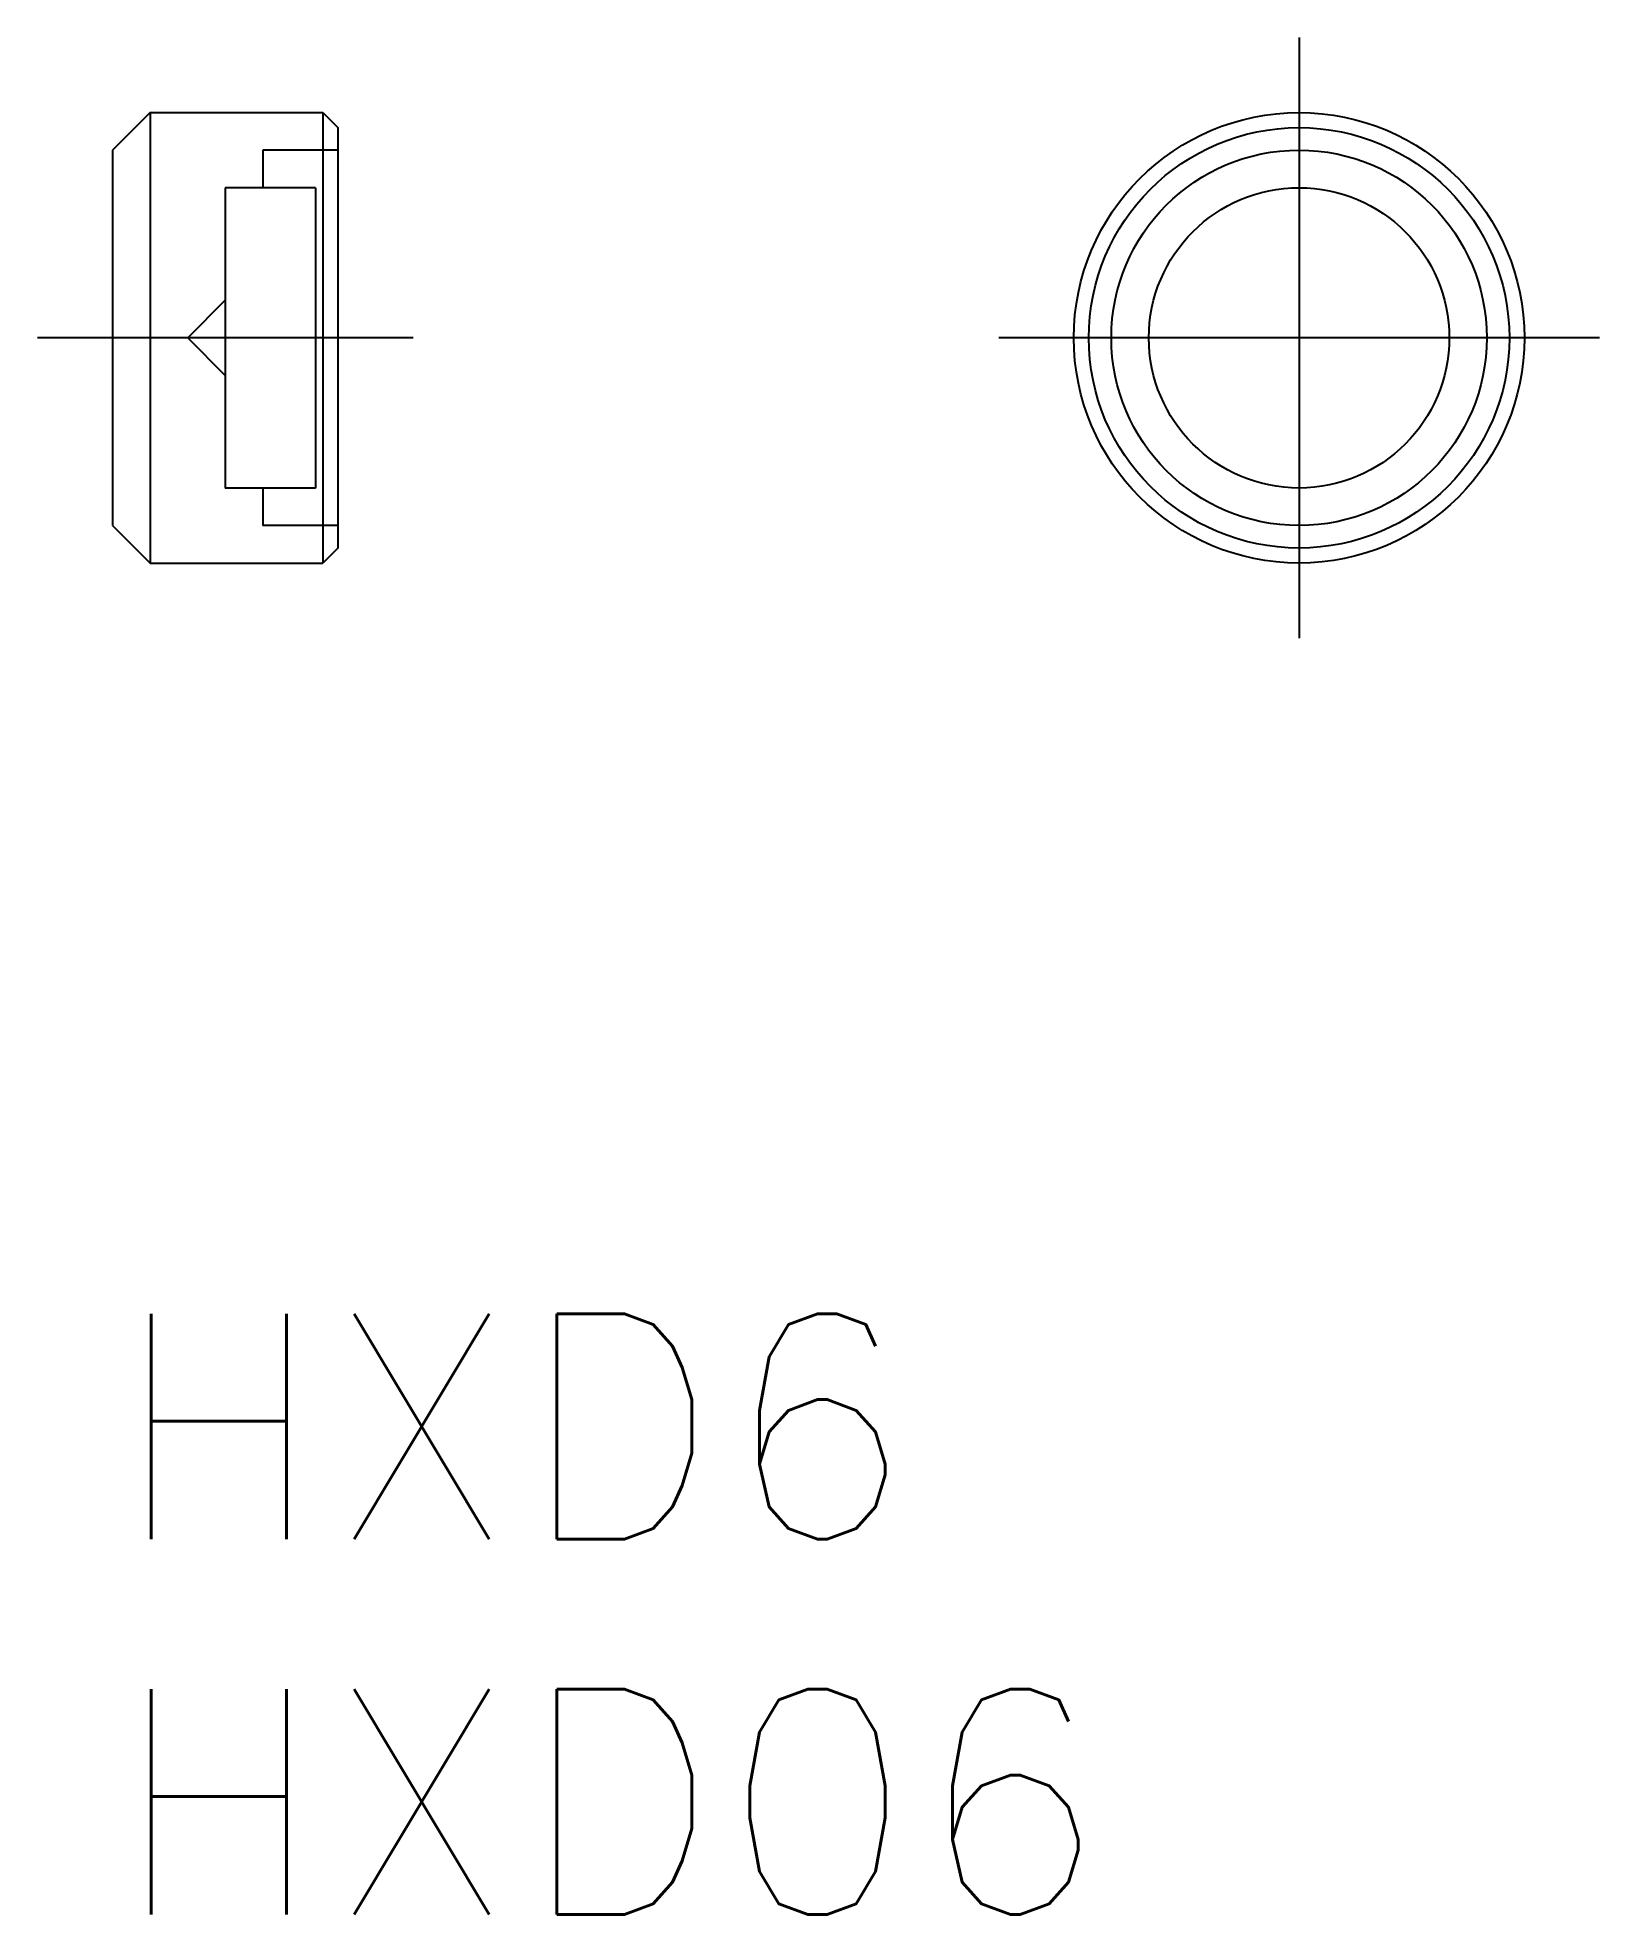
# Model space of a CAD drawing. Extents: x -1 to 19.8, y -8 to 17.
import ezdxf

# ---------------------------------------------------------------- set-up
doc = ezdxf.new("R2010")
doc.units = 0
doc.header["$LTSCALE"] = 0.5
doc.linetypes.add('CENTER', pattern=[50.8, 31.75, -6.35, 6.35, -6.35])
doc.linetypes.add('DASHED', pattern=[19.05, 12.7, -6.35])
for name, color, linetype in [('MSM_CENTER', 1, 'CENTER'), ('MSM_CONTINUOUS', 7, 'CONTINUOUS'), ('MSM_DASHED', 4, 'DASHED'), ('MSM_PART_NUMBER', 7, 'CONTINUOUS')]:
    doc.layers.add(name, color=color, linetype=linetype)
doc.styles.get("Standard").update_dxf_attribs({"font": 'txt.shx', "height": 1, "bigfont": 'bigfont.shx'})

# ---------------------------------------------------------------- blocks, each defined once
blk = doc.blocks.new('*U2')
at = {"layer": 'MSM_PART_NUMBER'}
blk.add_text('HXD6', height=3, dxfattribs=at).set_placement((0, -3))
blk = doc.blocks.new('*U3')
at = {"layer": 'MSM_PART_NUMBER'}
blk.add_text('HXD06', height=3, dxfattribs=at).set_placement((0, -8))

msp = doc.modelspace()

# ---------------------------------------------------------------- linework, layer by layer
at = {"layer": 'MSM_CENTER'}
for p, q in [((15.799, 17), (15.799, 9)), ((4, 13), (-1, 13)), ((19.799, 13), (11.799, 13))]:
    msp.add_line(p, q, dxfattribs=at)
at = {"layer": 'MSM_CONTINUOUS'}
for p, q in [((0.5, 16), (0, 15.5)), ((0.5, 16), (2.8, 16)), ((0.5, 16), (0.5, 10)), ((2.8, 16), (3, 15.8)), ((2.8, 16), (2.8, 10)), ((3, 15.8), (3, 10.2)), ((0, 15.5), (0, 10.5)), ((0, 10.5), (0.5, 10)), ((0.5, 10), (2.8, 10)), ((3, 10.2), (2.8, 10))]:
    msp.add_line(p, q, dxfattribs=at)
for radius in [3, 2.8, 2.5, 2]:
    msp.add_circle((15.799, 13), radius, dxfattribs=at)
at = {"layer": 'MSM_DASHED'}
for p, q in [((3, 15.5), (2, 15.5)), ((2, 15.5), (2, 15)), ((2.7, 15), (1.5, 15)), ((1.5, 15), (1.5, 11)), ((2.7, 15), (2.7, 11)), ((1.5, 13.5), (1, 13)), ((1, 13), (1.5, 12.5)), ((2.7, 11), (1.5, 11)), ((2, 11), (2, 10.5)), ((3, 10.5), (2, 10.5))]:
    msp.add_line(p, q, dxfattribs=at)

# ---------------------------------------------------------------- block references
at = {"layer": 'MSM_CONTINUOUS'}
for name in ['*U2', '*U3']:
    msp.add_blockref(name, (0, 0), dxfattribs=at)

doc.saveas('drawing.dxf')
